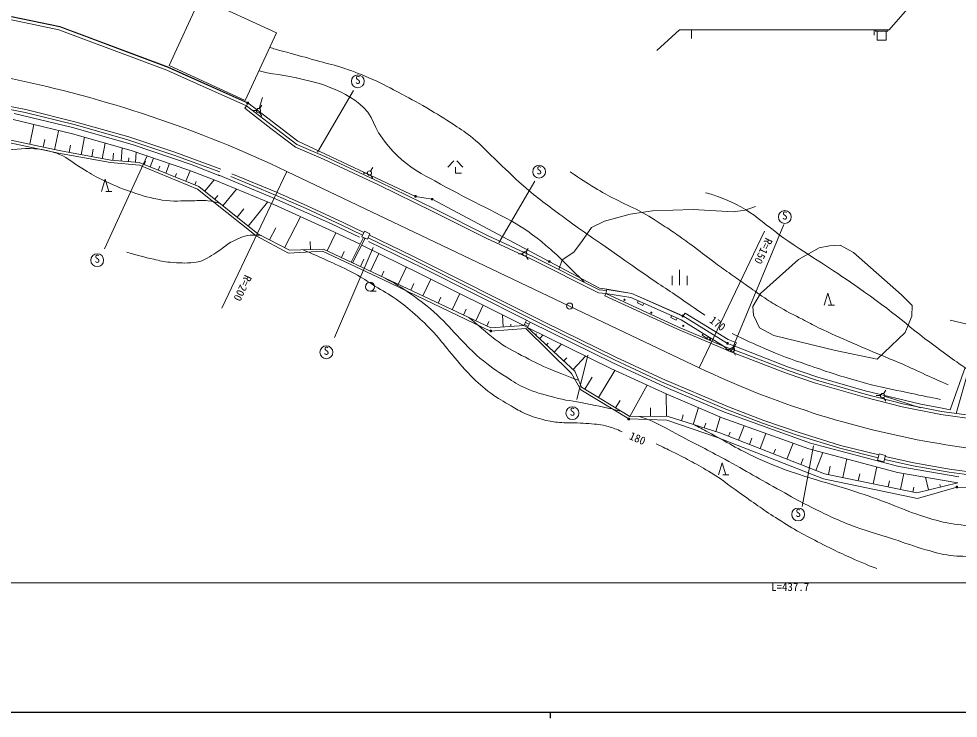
# Model space of a CAD drawing. Units: millimetres, scale not verified. Extents: x 40000 to 680000, y 20000 to 380000.
# Drawn here: x 180370 to 335310, y 204000 to 319409 of the extents above; entities that cross this region are included whole.
import ezdxf
from ezdxf.enums import TextEntityAlignment as Align

# ---------------------------------------------------------------- set-up
doc = ezdxf.new("R2010")
doc.units = ezdxf.units.MM
doc.header["$LTSCALE"] = 1000
doc.layers.add('M-BGD-RSTR', color=7, linetype='Continuous', lineweight=13)
doc.layers.add('M-TTL-BAND', color=7, linetype='Continuous', lineweight=25)
doc.styles.add('ＭＳ ゴシック', font='')
doc.styles.get('ＭＳ ゴシック').set_extended_font_data('MS Gothic')

msp = doc.modelspace()

# ---------------------------------------------------------------- linework, layer by layer
at = {"layer": 'M-BGD-RSTR'}
for p, q in [((205157, 311727), (210305, 322882)), ((210305, 322882), (222876, 317081)), ((323943, 317605), (329204, 323637)), ((187139, 318062), (179156, 319747)), ((187000, 317580), (179174, 319233)), ((205002, 311390), (187139, 318062)), ((204811, 310928), (187000, 317580)), ((222876, 317081), (217729, 305926)), ((285613, 314161), (289363, 317584)), ((289363, 317584), (291318, 317585)), ((291318, 317585), (321443, 317604)), ((291318, 317585), (291319, 316167)), ((321443, 317605), (321444, 316698)), ((321443, 317604), (321693, 317604)), ((321443, 317604), (321693, 317604)), ((323693, 317604), (321693, 317604)), ((321943, 317354), (323443, 317354)), ((323693, 317604), (323943, 317604)), ((217729, 305926), (205157, 311727)), ((207103, 309892), (204811, 310928)), ((207308, 310348), (205002, 311390)), ((217944, 305037), (207103, 309892)), ((218148, 305493), (207308, 310348)), ((229638, 297378), (235599, 307549)), ((181447, 303930), (173098, 305601)), ((181556, 304417), (173187, 306093)), ((217944, 305037), (218148, 305493)), ((220009, 304603), (220549, 306431)), ((179633, 303775), (189463, 301409)), ((189697, 301893), (181447, 303930)), ((189826, 302377), (181556, 304417)), ((217640, 304633), (217944, 305037)), ((217640, 304633), (221927, 301321)), ((217946, 305028), (222231, 301718)), ((219560, 304267), (218860, 304267)), ((220085, 304571), (220435, 305177)), ((220085, 303964), (220435, 303358)), ((179423, 302797), (189208, 300442)), ((198503, 299907), (189826, 302377)), ((182167, 298700), (182873, 301967)), ((186277, 297811), (186935, 300853)), ((189463, 301409), (199217, 298618)), ((198356, 299430), (189697, 301893)), ((221927, 301321), (226001, 298221)), ((222231, 301718), (226255, 298656)), ((175343, 300176), (187033, 297648)), ((184418, 298213), (184693, 299485)), ((189208, 300442), (198918, 297664)), ((190656, 296975), (191194, 299873)), ((205960, 296914), (198356, 299430)), ((206125, 297386), (198503, 299907)), ((187033, 297648), (195542, 296068)), ((188686, 297341), (188908, 298538)), ((192418, 296648), (192650, 297898)), ((194149, 296327), (194625, 298892)), ((197276, 295938), (197437, 298088)), ((198918, 297664), (208440, 294414)), ((199217, 298618), (208786, 295353)), ((226001, 298221), (230651, 296220)), ((226255, 298656), (230856, 296675)), ((201549, 296774), (194482, 281438)), ((195542, 296068), (200234, 295717)), ((195874, 296043), (195965, 297259)), ((198468, 295849), (198515, 296480)), ((199633, 295762), (199754, 297379)), ((202029, 294993), (202600, 296407)), ((213507, 294132), (205960, 296914)), ((213679, 294601), (206125, 297386)), ((230651, 296220), (239688, 292007)), ((230856, 296675), (239903, 292458)), ((252133, 295946), (251133, 294946)), ((252633, 295946), (253633, 294946)), ((200234, 295717), (210070, 291748)), ((201069, 295380), (201283, 295912)), ((203366, 294453), (203616, 295072)), ((204617, 293949), (205245, 295505)), ((208440, 294414), (212850, 292721)), ((208786, 295353), (213548, 293514)), ((238387, 294253), (238737, 294859)), ((252383, 294946), (252383, 293946)), ((193999, 290918), (194599, 292918)), ((194599, 292918), (195199, 290918)), ((206168, 293323), (206386, 293864)), ((207924, 292614), (208622, 294344)), ((213233, 293645), (222810, 289663)), ((224595, 294234), (213836, 271668)), ((222705, 290317), (215319, 293379)), ((222902, 290777), (215511, 293841)), ((224595, 294234), (271207, 272010)), ((237862, 293950), (237162, 293950)), ((238387, 293647), (238737, 293041)), ((252383, 293946), (253383, 293946)), ((209382, 292026), (209607, 292585)), ((210070, 291748), (219773, 283927)), ((211069, 290944), (212584, 292823)), ((212850, 292721), (222413, 288745)), ((214046, 288543), (216269, 291300)), ((239688, 292007), (248686, 287624)), ((239903, 292458), (248908, 288072)), ((259539, 282457), (265500, 292628)), ((194699, 290918), (195699, 290918)), ((212694, 289634), (213183, 290241)), ((227744, 288092), (222705, 290317)), ((227950, 288547), (222902, 290777)), ((218205, 285190), (221408, 289163)), ((222413, 288745), (231609, 284610)), ((222810, 289663), (232029, 285518)), ((233874, 285813), (227950, 288547)), ((300192, 287853), (301874, 288462)), ((216378, 286663), (217495, 288048)), ((224203, 281635), (226850, 286750)), ((233660, 285362), (227744, 288092)), ((248686, 287624), (257551, 283171)), ((248908, 288072), (257768, 283621)), ((276953, 286041), (281229, 287157)), ((281229, 287157), (284897, 287693)), ((284897, 287693), (291610, 287940)), ((291610, 287940), (298206, 287548)), ((298206, 287548), (300192, 287853)), ((232029, 285518), (236562, 283357)), ((237078, 283698), (233660, 285362)), ((237290, 284151), (233874, 285813)), ((274851, 284982), (276953, 286041)), ((297844, 264532), (306527, 285457)), ((219773, 283927), (225010, 281217)), ((221732, 282913), (222764, 284909)), ((231238, 281121), (232650, 284114)), ((231609, 284610), (236667, 282200)), ((236958, 283442), (237379, 284342)), ((237379, 284342), (238279, 283920)), ((238279, 283920), (237857, 283020)), ((245244, 280296), (238219, 283732)), ((257768, 283621), (265155, 280192)), ((273328, 282851), (274851, 284982)), ((292591, 261816), (303350, 284383)), ((228496, 281339), (228450, 282648)), ((237236, 283312), (235166, 279268)), ((237509, 283184), (235436, 279141)), ((236938, 282071), (246596, 277338)), ((237857, 283020), (236958, 283442)), ((245022, 279847), (237984, 283291)), ((238021, 282654), (247040, 278234)), ((257551, 283171), (264938, 279741)), ((271922, 280894), (273328, 282851)), ((225010, 281217), (230619, 281413)), ((230619, 281413), (258226, 268389)), ((238796, 281693), (232429, 266815)), ((233583, 280015), (234048, 281001)), ((238369, 277757), (239753, 280692)), ((263498, 280622), (262798, 280622)), ((264023, 280925), (264373, 281531)), ((269994, 279662), (271922, 280894)), ((236723, 278533), (237297, 279750)), ((266860, 268900), (245022, 279847)), ((267083, 269348), (245244, 280296)), ((264023, 280318), (264373, 279712)), ((264938, 279741), (275971, 274214)), ((265155, 280192), (276116, 274701)), ((269429, 278051), (269994, 279662)), ((240188, 276899), (240590, 277752)), ((242959, 275592), (244311, 278458)), ((247040, 278234), (264108, 269679)), ((289364, 275469), (289364, 277969)), ((246596, 277338), (263660, 268785)), ((247027, 273673), (248343, 276463)), ((288114, 275469), (288114, 276969)), ((290614, 275469), (290614, 276969)), ((238306, 274438), (239306, 274438)), ((245025, 274617), (245552, 275732)), ((276116, 274701), (277300, 274564)), ((277219, 274069), (277332, 274761)), ((281500, 274071), (277332, 274761)), ((249525, 272494), (249986, 273471)), ((251864, 271390), (253126, 274065)), ((275971, 274214), (277219, 274069)), ((277051, 273707), (277219, 274069)), ((277051, 273707), (288908, 268230)), ((277219, 274069), (289069, 268596)), ((281298, 273395), (277219, 274069)), ((289614, 269712), (281298, 273395)), ((289897, 270352), (281500, 274071)), ((282546, 272843), (282405, 272523)), ((313187, 272128), (313787, 274128)), ((313787, 274128), (314387, 272128)), ((253717, 270516), (254179, 271495)), ((255744, 269560), (256962, 272142)), ((271207, 272010), (292591, 261816)), ((282405, 272523), (283319, 272118)), ((283319, 272118), (283461, 272438)), ((313887, 272128), (314887, 272128)), ((260278, 268539), (260130, 270554)), ((264108, 269679), (263670, 268780)), ((264737, 269372), (264108, 269679)), ((288033, 270413), (287891, 270093)), ((287891, 270093), (288805, 269688)), ((288805, 269688), (288947, 270008)), ((296715, 265357), (289614, 269712)), ((289897, 270352), (290293, 270820)), ((297395, 266465), (290293, 270820)), ((336562, 269061), (333964, 269668)), ((257549, 268708), (257911, 269476)), ((258226, 268389), (263660, 268785)), ((261541, 268631), (261512, 269036)), ((263670, 268780), (264293, 268476)), ((264387, 268653), (263758, 268960)), ((264562, 269013), (263933, 269319)), ((264293, 268476), (278003, 261685)), ((264293, 268476), (272087, 261263)), ((264737, 269372), (264299, 268474)), ((264737, 269372), (278434, 262588)), ((278645, 263120), (266860, 268900)), ((278861, 263571), (267083, 269348)), ((288908, 268230), (296559, 264989)), ((289069, 268596), (296715, 265357)), ((265601, 267266), (265772, 267451)), ((266283, 266634), (266827, 267221)), ((293254, 267480), (293071, 267181)), ((293071, 267181), (293924, 266659)), ((293924, 266659), (294107, 266957)), ((267404, 265597), (267677, 265892)), ((268695, 264402), (269897, 265701)), ((297559, 264553), (296559, 264989)), ((296715, 265357), (297559, 264553)), ((296715, 265357), (298064, 264819)), ((297395, 266465), (298744, 265926)), ((297738, 265020), (307263, 261348)), ((298744, 265926), (298208, 264839)), ((298239, 265122), (298589, 265728)), ((270263, 262951), (270751, 263477)), ((271803, 261526), (273853, 263741)), ((274201, 263913), (272436, 256612)), ((286562, 259982), (278861, 263571)), ((297714, 264819), (297014, 264819)), ((297559, 264553), (307083, 260882)), ((298239, 264515), (298589, 263909)), ((278434, 262588), (287545, 258420)), ((286357, 259525), (278645, 263120)), ((272087, 261263), (273159, 258615)), ((275990, 256900), (278698, 261368)), ((278003, 261685), (287141, 257505)), ((307083, 260882), (311784, 259306)), ((307254, 261352), (311933, 259784)), ((334958, 254267), (337024, 261438)), ((273732, 258268), (274955, 260287)), ((281153, 253772), (284006, 258939)), ((296964, 255012), (286357, 259525)), ((297151, 255475), (286562, 259982)), ((311784, 259306), (319830, 256992)), ((311933, 259784), (319963, 257475)), ((273159, 258615), (281153, 253772)), ((287141, 257505), (296400, 253543)), ((287179, 253811), (287155, 257499)), ((287545, 258420), (296765, 254475)), ((319963, 257475), (326160, 255851)), ((322485, 257231), (321785, 257231)), ((323010, 257535), (323360, 258141)), ((278811, 255191), (279565, 256434)), ((319830, 256992), (326047, 255363)), ((323010, 256928), (323360, 256322)), ((323168, 257123), (329065, 255192)), ((326160, 255851), (332543, 254590)), ((284562, 253794), (284553, 255225)), ((291593, 252463), (292469, 255243)), ((296765, 254475), (310966, 249397)), ((303055, 252670), (296964, 255012)), ((303226, 253140), (297151, 255475)), ((326047, 255363), (332461, 254096)), ((332543, 254590), (344354, 253013)), ((281153, 253772), (287313, 253812)), ((287313, 253812), (296021, 251068)), ((289664, 253071), (289972, 254047)), ((293410, 251891), (293660, 252686)), ((295309, 251293), (296063, 253687)), ((296400, 253543), (310668, 248442)), ((308748, 250705), (303055, 252670)), ((308903, 251180), (303226, 253140)), ((332461, 254096), (344303, 252515)), ((296021, 251068), (313266, 244324)), ((297430, 250517), (297700, 251208)), ((299083, 249871), (300014, 252251)), ((315916, 249026), (308903, 251180)), ((300864, 249174), (301265, 250198)), ((302636, 248482), (303607, 250966)), ((315781, 248545), (308748, 250705)), ((304838, 247620), (305150, 248420)), ((307057, 246753), (308079, 249368)), ((311422, 248923), (309555, 238944)), ((310668, 248442), (325306, 244563)), ((310966, 249397), (325520, 245540)), ((322088, 246950), (315781, 248545)), ((322219, 247433), (315916, 249026)), ((309365, 245850), (309761, 246861)), ((311822, 244889), (312973, 247831)), ((316276, 243703), (316913, 246787)), ((321987, 246577), (322267, 247610)), ((323042, 246290), (321987, 246577)), ((322267, 247610), (323323, 247323)), ((323323, 247323), (323042, 246290)), ((327876, 245637), (323150, 246688)), ((327973, 246128), (323281, 247171)), ((295766, 244156), (296366, 246156)), ((296366, 246156), (296966, 244156)), ((313890, 244196), (314173, 245566)), ((321294, 242668), (321873, 245472)), ((325520, 245540), (335422, 243815)), ((333819, 244612), (327876, 245637)), ((333894, 245106), (327973, 246128)), ((339855, 244293), (333894, 245106)), ((296466, 244156), (297466, 244156)), ((313266, 244324), (328489, 241184)), ((318829, 243177), (319069, 244336)), ((325306, 244563), (335251, 242830)), ((325770, 241745), (326315, 244387)), ((330433, 241657), (329921, 243758)), ((339799, 243796), (333819, 244612)), ((323751, 242161), (323964, 243195)), ((327834, 241319), (328004, 242141)), ((328489, 241184), (335251, 242830)), ((332367, 242128), (332263, 242558)), ((108938, 226330), (533028, 226330))]:
    msp.add_line(p, q, dxfattribs=at)
for points in [[(179146, 319784), (187126, 318134), (204940, 311503), (218174, 305548), (226387, 299199), (245790, 290074), (248557, 289627), (267861, 279350), (276141, 274961), (277335, 274793), (281503, 274106), (289896, 270384), (297235, 265851), (298453, 265371), (307327, 261916), (312160, 260254), (319945, 258002), (329151, 255793), (332666, 255159), (333961, 254891), (336469, 261895)], [(321693, 317604), (321693, 317354), (321943, 317354)], [(321943, 317354), (321943, 315854), (323443, 315854), (323443, 317354)], [(323443, 317354), (323693, 317354), (323693, 317604)], [(219980, 310805), (220256, 310738), (221324, 310509), (222287, 310337), (223197, 310193), (224106, 310051), (225065, 309882), (226125, 309661), (226198, 309645), (227258, 309406), (228206, 309192), (229097, 308971), (229990, 308710), (230941, 308378), (231548, 308137), (232540, 307723), (233411, 307334), (234228, 306920), (235065, 306429), (235775, 305960), (236600, 305341), (237273, 304711), (237913, 303979), (238493, 303132), (238891, 302311), (239245, 301481), (239698, 300608), (239893, 300304), (240497, 299442), (241063, 298707), (241692, 297982), (242130, 297516), (242876, 296764), (243565, 296136), (244294, 295541), (245036, 294984), (245918, 294376), (246727, 293887), (247531, 293443), (248399, 292976), (248987, 292649), (249936, 292117), (250785, 291652), (251594, 291218), (252426, 290779), (253341, 290299), (253727, 290097), (254697, 289593), (255569, 289150), (256393, 288736), (257220, 288319), (258101, 287867), (258939, 287426), (259898, 286925), (260752, 286483), (261561, 286052), (262387, 285582), (263293, 285024), (263402, 284953), (264315, 284346), (265118, 283777), (265856, 283219), (266573, 282643), (267313, 282022), (268120, 281329), (268339, 281140), (269145, 280416), (269838, 279747), (270482, 279095), (271141, 278422), (271879, 277689), (272132, 277445), (272908, 276694), (273591, 276023)], [(346387, 241889), (335077, 242121), (328599, 240236), (313096, 243472), (295624, 250295), (287249, 253203), (280973, 253378), (273058, 258211), (271505, 260878), (264005, 268313), (258188, 267854), (240498, 276316), (230483, 281061), (224841, 280712), (219506, 283576), (209862, 291317), (200263, 295275), (195496, 295669), (186902, 297221), (175203, 299714)]]:
    msp.add_lwpolyline(points, dxfattribs=at)
for points in [[(217998, 305374), (217998, 305624), (218248, 305624), (218248, 305374)], [(245675, 289976), (245675, 290226), (245925, 290226), (245925, 289976)], [(248431, 289517), (248431, 289767), (248681, 289767), (248681, 289517)], [(321946, 263266), (326551, 267659), (327685, 270351), (327691, 272096), (325948, 273883), (318017, 280855), (315838, 282032), (314095, 281945), (312395, 281596), (308952, 279679), (302721, 274057), (301413, 271922), (301544, 270527), (302546, 268435), (304900, 267172), (315097, 264688)], [(267745, 279229), (267745, 279479), (267995, 279479), (267995, 279229)], [(289776, 270228), (289776, 270478), (290026, 270478), (290026, 270228)], [(258099, 267770), (258099, 268020), (258349, 268020), (258349, 267770)], [(297122, 265732), (297122, 265982), (297372, 265982), (297372, 265732)], [(280841, 253243), (280841, 253493), (281091, 253493), (281091, 253243)], [(334951, 242022), (334951, 242272), (335201, 242272), (335201, 242022)]]:
    msp.add_lwpolyline(points, close=True, dxfattribs=at)
for centre, radius in [((236287, 309092), 1061), ((219910, 304267), 350), ((266188, 294171), 1061), ((238212, 293950), 350), ((306715, 286707), 1061), ((193308, 279574), 1061), ((263848, 280622), 350), ((238306, 275188), 750), ((280263, 273052), 100), ((271207, 272010), 500), ((284702, 270925), 100), ((289971, 268740), 100), ((294380, 266518), 100), ((231109, 264386), 1061), ((298064, 264819), 350), ((322835, 257231), 350), ((271681, 254337), 1061), ((308914, 237623), 1061)]:
    msp.add_circle(centre, radius, dxfattribs=at)
for centre, radius, start, end in [((138522, 113703), 200000, 64.50927, 78.36392), ((354286, 426948), 180000, 227.63292, 227.63349), ((357146, 397214), 150000, 244.50915, 259.98501), ((357146, 397214), 150001, 259.98501, 273.65758)]:
    msp.add_arc(centre, radius, start, end, dxfattribs=at)
for points, knots in [([(293516, 270506), (291948, 271589), (291551, 271860), (290289, 272725), (287753, 274463), (286310, 275403), (283776, 277143), (281581, 278650), (280375, 279527), (278197, 281057), (275029, 283283), (273199, 284453), (270090, 286760), (267508, 288676), (266041, 289733), (263617, 291845), (261662, 293550), (260666, 294614), (258778, 296392), (257404, 297685), (256722, 298510), (255262, 299706), (254120, 300642), (253412, 301082), (252179, 301896), (250446, 303040), (249447, 303639), (247655, 304691), (245805, 305777), (244745, 306348), (242843, 307341), (241019, 308295), (240005, 308853), (238118, 309675), (236345, 310448), (235319, 310810), (233479, 311404), (231922, 311907), (231020, 312088), (229445, 312528), (227554, 313056), (226497, 313361), (224604, 313882), (223862, 314087), (223439, 314177), (222702, 314401), (222365, 314504), (222061, 314601), (221776, 314697)], [0, 0, 0, 0, 1, 1, 1, 2, 2, 2, 3, 3, 3, 4, 4, 4, 5, 5, 5, 6, 6, 6, 7, 7, 7, 8, 8, 8, 9, 9, 9, 10, 10, 10, 11, 11, 11, 12, 12, 12, 13, 13, 13, 14, 14, 14, 15, 15, 15, 16, 16, 16, 16]), ([(109103, 258703), (109489, 259841), (109711, 260240), (110222, 261164), (111376, 263251), (112692, 263948), (114348, 265664), (115812, 267181), (116736, 267926), (118251, 269392), (119913, 271002), (120771, 271981), (122477, 273544), (124588, 275478), (125712, 276647), (128020, 278341), (130964, 280503), (132834, 281392), (135925, 283338), (139037, 285297), (140736, 286468), (143904, 288334), (145247, 289125), (146008, 289557), (147409, 290236), (149578, 291287), (150824, 291836), (153114, 292585), (155913, 293501), (157525, 293878), (160385, 294580), (164206, 295518), (166354, 296030), (170229, 296705), (173182, 297220), (174846, 297509), (177836, 297712), (180147, 297869), (181462, 298136), (183764, 297880), (185086, 297733), (185826, 297525), (187064, 297041), (188645, 296423), (189290, 295604), (190756, 294748), (192031, 294003), (192726, 293546), (194056, 292902), (195933, 291993), (196999, 291493), (198978, 290832), (200902, 290190), (201995, 289828), (203997, 289499), (205952, 289177), (207087, 289406), (209068, 289387), (210044, 289377), (210598, 289508), (211566, 289387), (212328, 289292), (212912, 289163), (213488, 288993)], [0, 0, 0, 0, 1, 1, 1, 2, 2, 2, 3, 3, 3, 4, 4, 4, 5, 5, 5, 6, 6, 6, 7, 7, 7, 8, 8, 8, 9, 9, 9, 10, 10, 10, 11, 11, 11, 12, 12, 12, 13, 13, 13, 14, 14, 14, 15, 15, 15, 16, 16, 16, 17, 17, 17, 18, 18, 18, 19, 19, 19, 20, 20, 20, 21, 21, 21, 21]), ([(271330, 294158), (273223, 292861), (273745, 292490), (275361, 291529), (276677, 290746), (277430, 290332), (278788, 289625), (280299, 288838), (281206, 288515), (282706, 287706), (284299, 286846), (285143, 286278), (286672, 285310), (287585, 284732), (288084, 284388), (288972, 283771), (290098, 282989), (290710, 282525), (291812, 281709), (293173, 280700), (293908, 280100), (295270, 279092), (296279, 278344), (296847, 277929), (297871, 277204), (298793, 276552), (299324, 276207), (300251, 275562), (301482, 274704), (302137, 274172), (303392, 273349), (304408, 272683), (304976, 272305), (306033, 271707), (307405, 270931), (308206, 270557), (309603, 269827), (310641, 269284), (311207, 268950), (312264, 268442), (314415, 267408), (315653, 266900), (317838, 265941), (319999, 264992), (321213, 264470), (323389, 263558), (324439, 263119), (325041, 262904), (326086, 262452), (327606, 261795), (328424, 261351), (329932, 260666)], [0, 0, 0, 0, 1, 1, 1, 2, 2, 2, 3, 3, 3, 4, 4, 4, 5, 5, 5, 6, 6, 6, 7, 7, 7, 8, 8, 8, 9, 9, 9, 10, 10, 10, 11, 11, 11, 12, 12, 12, 13, 13, 13, 14, 14, 14, 15, 15, 15, 16, 16, 16, 17, 17, 17, 17]), ([(337024, 261438), (335269, 262633), (334814, 262971), (333410, 263970), (327983, 267829), (325323, 270508), (319867, 274326), (315398, 277452), (312808, 279079), (308237, 282053), (303443, 285171), (301330, 288101), (295929, 289979), (295036, 290290), (294681, 290464), (293619, 290696)], [0, 0, 0, 0, 1, 1, 1, 2, 2, 2, 3, 3, 3, 4, 4, 4, 5, 5, 5, 5]), ([(220270, 283669), (219884, 283717), (219472, 283738), (219015, 283728), (217632, 283696), (216876, 283284), (215631, 282681), (214803, 282279), (214458, 281852), (213689, 281347), (212496, 280563), (211854, 280060), (210556, 279467), (210090, 279254), (209776, 279281), (209267, 279217), (207734, 279022), (206853, 279141), (205311, 279234), (204246, 279299), (203669, 279515), (202625, 279736), (200870, 280107), (200285, 280304), (198186, 280917)], [0, 0, 0, 0, 1, 1, 1, 2, 2, 2, 3, 3, 3, 4, 4, 4, 5, 5, 5, 6, 6, 6, 7, 7, 7, 8, 8, 8, 8]), ([(279872, 251269), (278856, 251731), (278505, 251866), (277589, 252128), (276375, 252475), (275650, 252492), (274393, 252611), (273651, 252682), (273232, 252692), (272487, 252719), (271480, 252755), (270912, 252679), (269909, 252773), (268885, 252868), (268307, 252921), (267304, 253149), (265959, 253455), (265224, 253726), (263947, 254250), (262970, 254650), (262485, 255010), (261571, 255538), (260236, 256311), (259440, 256683), (258214, 257620), (256862, 258653), (256146, 259293), (254938, 260493), (253435, 261986), (252744, 262965), (251367, 264575), (250355, 265757), (249882, 266503), (248816, 267636), (247666, 268857), (246985, 269508), (245727, 270617), (244553, 271653), (243892, 272238), (242612, 273141), (241293, 274073), (240470, 274468), (239095, 275316), (237790, 276120), (237100, 276643), (235751, 277370), (234153, 278232), (233211, 278625), (231562, 279384), (230295, 279968), (229581, 280285), (228300, 280834), (227917, 280999), (227578, 281151), (227261, 281296)], [0, 0, 0, 0, 1, 1, 1, 2, 2, 2, 3, 3, 3, 4, 4, 4, 5, 5, 5, 6, 6, 6, 7, 7, 7, 8, 8, 8, 9, 9, 9, 10, 10, 10, 11, 11, 11, 12, 12, 12, 13, 13, 13, 14, 14, 14, 15, 15, 15, 16, 16, 16, 17, 17, 17, 18, 18, 18, 18]), ([(240808, 276607), (242340, 275749), (243385, 275148), (244976, 274024), (246763, 272762), (247761, 272033), (249376, 270557), (250957, 269111), (251669, 268124), (253179, 266604), (254428, 265348), (255052, 264557), (256423, 263435), (258070, 262087), (259043, 261385), (260841, 260247), (262032, 259493), (262680, 259016), (263974, 258457), (265724, 257701), (266774, 257442), (268616, 256947), (270614, 256410), (271791, 256360), (273817, 255940), (276141, 255459), (277531, 255224), (279691, 254658)], [0, 0, 0, 0, 1, 1, 1, 2, 2, 2, 3, 3, 3, 4, 4, 4, 5, 5, 5, 6, 6, 6, 7, 7, 7, 8, 8, 8, 9, 9, 9, 9]), ([(254588, 270105), (254728, 269995), (254872, 269883), (255019, 269767), (256830, 268342), (257697, 267354), (259582, 266028), (261179, 264906), (262193, 264456), (263925, 263555), (265501, 262735), (266381, 262261), (268020, 261576), (269840, 260814), (271240, 260281), (272694, 259764)], [0, 0, 0, 0, 1, 1, 1, 2, 2, 2, 3, 3, 3, 4, 4, 4, 5, 5, 5, 5]), ([(298053, 267490), (300547, 266247), (301252, 265915), (303349, 265006), (306044, 263838), (307600, 263287), (310376, 262326), (313600, 261210), (315411, 260588), (318695, 259662), (319866, 259332), (320251, 259217), (321702, 258845)], [0, 0, 0, 0, 1, 1, 1, 2, 2, 2, 3, 3, 3, 4, 4, 4, 4]), ([(321702, 258845), (324883, 258155), (325690, 257975), (328253, 257447), (329876, 257112), (330390, 257006), (332412, 256603)], [0, 0, 0, 0, 1, 1, 1, 2, 2, 2, 2]), ([(282758, 253782), (283398, 253571), (284044, 253328), (284836, 252990), (286663, 252210), (287587, 251562), (289347, 250641), (292263, 249116), (293913, 248295), (296805, 246726), (300462, 244741), (302444, 243510), (306089, 241505), (307831, 240548), (308782, 239963), (310564, 239082), (313174, 237790), (314622, 237020), (317331, 235950), (320133, 234843), (321796, 234482), (324658, 233545), (326733, 232865), (327868, 232395), (329972, 231811), (331529, 231378), (332392, 231033), (333999, 230860), (337018, 230535), (338737, 230844), (341773, 230804), (344636, 230766), (346238, 230703), (349100, 230636), (352748, 230551), (354796, 230596), (358440, 230413), (361143, 230276), (362691, 230245), (365325, 229876)], [0, 0, 0, 0, 1, 1, 1, 2, 2, 2, 3, 3, 3, 4, 4, 4, 5, 5, 5, 6, 6, 6, 7, 7, 7, 8, 8, 8, 9, 9, 9, 10, 10, 10, 11, 11, 11, 12, 12, 12, 13, 13, 13, 13]), ([(291826, 252390), (292497, 252033), (293205, 251653), (294051, 251213), (297232, 249555), (298901, 248396), (302173, 246925), (304592, 245837), (305971, 245267), (308481, 244410), (311938, 243230), (313954, 242816), (317429, 241689), (319812, 240915), (321140, 240457), (323489, 239586), (325449, 238859), (326500, 238323), (328478, 237648), (330162, 237073), (331116, 236769), (332849, 236370), (334704, 235942), (335785, 235917), (337673, 235669), (342907, 234980), (345848, 234658), (351093, 234061), (354893, 233629), (357032, 233479), (360824, 232989), (364981, 232452), (367266, 231853), (371420, 231298), (374006, 230953), (375450, 230615), (378058, 230556), (381187, 230486), (382944, 230691), (386057, 231010), (390029, 231417), (392197, 232081), (396159, 232577), (400178, 233079), (402476, 232997), (406473, 233651), (412083, 234569), (414096, 235338), (420531, 237412)], [0, 0, 0, 0, 1, 1, 1, 2, 2, 2, 3, 3, 3, 4, 4, 4, 5, 5, 5, 6, 6, 6, 7, 7, 7, 8, 8, 8, 9, 9, 9, 10, 10, 10, 11, 11, 11, 12, 12, 12, 13, 13, 13, 14, 14, 14, 15, 15, 15, 16, 16, 16, 16]), ([(320631, 229171), (317017, 230712), (315995, 231145), (313117, 232605), (310296, 234036), (308732, 234882), (306044, 236549), (303595, 238069), (302315, 239063), (299945, 240702), (297826, 242166), (296752, 243159), (294547, 244488), (292131, 245945), (290733, 246692), (288210, 247952), (287156, 248479), (286809, 248657), (285497, 249268)], [0, 0, 0, 0, 1, 1, 1, 2, 2, 2, 3, 3, 3, 4, 4, 4, 5, 5, 5, 6, 6, 6, 6])]:
    msp.add_open_spline(points, degree=3, knots=knots, dxfattribs=at)
for points in [[(329932, 260666), (331805, 259829), (331805, 259829), (333677, 258992)], [(321874, 228687), (321500, 228832), (321091, 228992), (320631, 229171)]]:
    msp.add_open_spline(points, degree=3, dxfattribs=at)
at = {"layer": 'M-TTL-BAND'}
for p, q in [((40000, 205000), (579000, 205000)), ((268000, 205000), (268000, 204000))]:
    msp.add_line(p, q, dxfattribs=at)

# ---------------------------------------------------------------- texts
at = {"layer": 'M-BGD-RSTR', "style": 'ＭＳ ゴシック'}
for s, p in [('S', (235837, 309992)), ('S', (265738, 295071)), ('S', (306265, 287607)), ('S', (192858, 280474)), ('S', (230659, 265286)), ('S', (271231, 255237)), ('S', (308464, 238523)), ('L=437.7', (304454, 226330))]:
    msp.add_text(s, height=1320, dxfattribs=at).set_placement(p, align=Align.TOP_LEFT)
msp.add_text('R=150', height=1320, rotation=244.509, dxfattribs=at).set_placement((301275, 279510), align=Align.BOTTOM_RIGHT)
msp.add_text('R=200', height=1320, rotation=244.509, dxfattribs=at).set_placement((217312, 277449), align=Align.BOTTOM_LEFT)
for s, rotation, p in [('170', 323.13, (294954, 270465)), ('180', 336.915, (281441, 251310))]:
    msp.add_text(s, height=1320, rotation=rotation, dxfattribs=at).set_placement(p, align=Align.TOP_LEFT)

doc.saveas('drawing.dxf')
